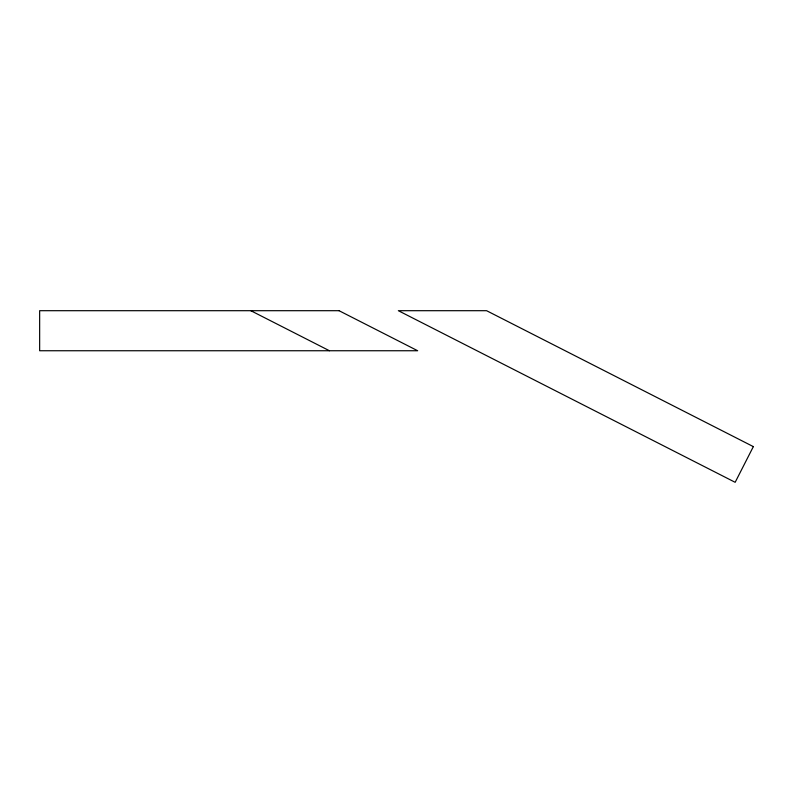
<?xml version="1.0" encoding="UTF-8"?>
<svg xmlns="http://www.w3.org/2000/svg" width="793" height="793" viewBox="0 0 793 793"><rect width="100%" height="100%" fill="white"/><g stroke="black" fill="none" stroke-linecap="round" stroke-linejoin="round"><path stroke-width="1.19" d="M250.826 310.697L329.432 350.744M753.35 446.618L735.161 482.303L398.354 310.697L486.585 310.697L753.35 446.618M339.047 310.697L39.65 310.697L39.65 350.744L417.663 350.744L339.047 310.697"/></g></svg>
